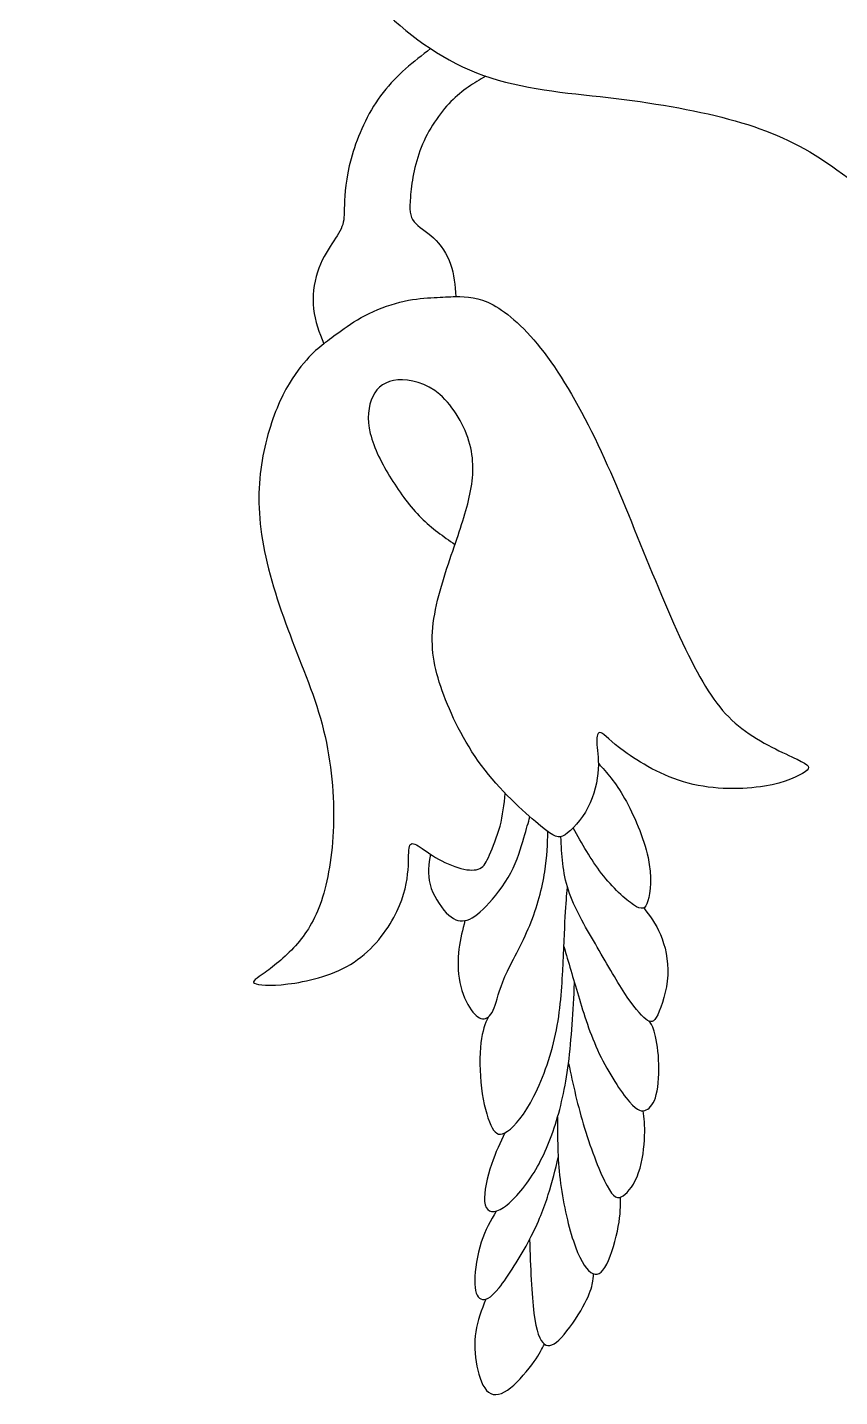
# Model space of a CAD drawing. Extents: x -83 to 107, y -14 to 175.
# Drawn here: x -78.34 to -67.64, y 12.28 to 30.33 of the extents above; entities that cross this region are included whole.
import ezdxf

# ---------------------------------------------------------------- set-up
doc = ezdxf.new("R2010")
doc.units = 0
doc.header["$MEASUREMENT"] = 0
doc.layers.add('LAYER_1', color=7, linetype='CONTINUOUS')

msp = doc.modelspace()

# ---------------------------------------------------------------- linework, layer by layer
at = {"layer": 'LAYER_1'}
for points, knots in [([(-60.1934, 22.3261), (-60.5281, 23.1283), (-60.8627, 23.9305), (-61.3073, 24.7571), (-61.3073, 24.7571), (-61.7517, 25.5836), (-62.3061, 26.4345), (-62.938, 27.283), (-62.938, 27.283), (-63.5701, 28.1314), (-64.28, 28.9774), (-65.0725, 29.7797), (-65.0725, 29.7797), (-65.8651, 30.582), (-66.7403, 31.3404), (-67.5645, 32.0624), (-67.5645, 32.0624), (-68.3885, 32.7844), (-69.1617, 33.4701), (-69.9324, 34.2407), (-69.9324, 34.2407), (-70.703, 35.0113), (-71.4712, 35.8671), (-72.198, 36.7521), (-72.198, 36.7521), (-72.925, 37.6369), (-73.6105, 38.551), (-74.1915, 39.4529), (-74.1915, 39.4529), (-74.7726, 40.3549), (-75.2491, 41.2446), (-75.638, 42.149), (-75.638, 42.149), (-76.027, 43.0534), (-76.3285, 43.9724), (-76.5521, 44.8669), (-76.5521, 44.8669), (-76.7758, 45.7616), (-76.9217, 46.6319), (-76.9776, 47.5313), (-76.9776, 47.5313), (-77.0336, 48.4309), (-76.9994, 49.3595), (-76.8438, 50.3539), (-76.8438, 50.3539), (-76.6883, 51.3482), (-76.4111, 52.4082), (-76.0392, 53.3538), (-76.0392, 53.3538), (-75.6673, 54.2995), (-75.2004, 55.1309), (-74.6972, 55.87), (-74.6972, 55.87), (-74.194, 56.609), (-73.6542, 57.2558), (-73.0709, 57.9291), (-73.0709, 57.9291), (-72.4874, 58.6025), (-71.8601, 59.3027), (-71.2427, 60.0295), (-71.2427, 60.0295), (-70.6252, 60.7564), (-70.0173, 61.5101), (-69.5798, 62.2735), (-69.5798, 62.2735), (-69.1423, 63.0368), (-68.8748, 63.8099), (-68.7362, 64.4055), (-68.7362, 64.4055), (-68.5977, 65.0012), (-68.588, 65.4192), (-68.5861, 65.7141), (-68.5861, 65.7141), (-68.5842, 66.0088), (-68.5904, 66.1802), (-68.6194, 66.3288), (-68.6194, 66.3288), (-68.6484, 66.4773), (-68.7003, 66.6031), (-68.7522, 66.7289)], [0, 0, 0, 0, 0.047619, 0.047619, 0.047619, 0.047619, 0.0952381, 0.0952381, 0.0952381, 0.0952381, 0.1428571, 0.1428571, 0.1428571, 0.1428571, 0.1904762, 0.1904762, 0.1904762, 0.1904762, 0.2380952, 0.2380952, 0.2380952, 0.2380952, 0.2857143, 0.2857143, 0.2857143, 0.2857143, 0.3333333, 0.3333333, 0.3333333, 0.3333333, 0.3809524, 0.3809524, 0.3809524, 0.3809524, 0.4285714, 0.4285714, 0.4285714, 0.4285714, 0.4761905, 0.4761905, 0.4761905, 0.4761905, 0.5238095, 0.5238095, 0.5238095, 0.5238095, 0.5714286, 0.5714286, 0.5714286, 0.5714286, 0.6190476, 0.6190476, 0.6190476, 0.6190476, 0.6666667, 0.6666667, 0.6666667, 0.6666667, 0.7142857, 0.7142857, 0.7142857, 0.7142857, 0.7619048, 0.7619048, 0.7619048, 0.7619048, 0.8095238, 0.8095238, 0.8095238, 0.8095238, 0.8571429, 0.8571429, 0.8571429, 0.8571429, 0.9047619, 0.9047619, 0.9047619, 0.9047619, 1, 1, 1, 1]), ([(-60.9095, 23.2117), (-61.1428, 23.7126), (-61.3761, 24.2135), (-61.748, 24.8165), (-61.748, 24.8165), (-62.1199, 25.4195), (-62.6304, 26.1245), (-63.2455, 26.8514), (-63.2455, 26.8514), (-63.8605, 27.5783), (-64.58, 28.3271), (-65.3264, 28.9688), (-65.3264, 28.9688), (-66.0727, 29.6106), (-66.8459, 30.1455), (-67.6627, 30.622), (-67.6627, 30.622), (-68.4796, 31.0985), (-69.3402, 31.5166), (-70.2494, 31.8594), (-70.2494, 31.8594), (-71.1586, 32.2021), (-72.1164, 32.4696), (-72.977, 32.788), (-72.977, 32.788), (-73.8376, 33.1065), (-74.6009, 33.4761), (-75.2938, 33.9501), (-75.2938, 33.9501), (-75.9867, 34.4242), (-76.609, 35.0028), (-77.049, 35.5036), (-77.049, 35.5036), (-77.4891, 36.0044), (-77.7469, 36.4274), (-77.917, 36.814), (-77.917, 36.814), (-78.0871, 37.2005), (-78.1698, 37.5506), (-78.233, 37.5214), (-78.233, 37.5214), (-78.2962, 37.4922), (-78.3399, 37.0838), (-78.2767, 36.6535), (-78.2767, 36.6535), (-78.2135, 36.2233), (-78.0434, 35.771), (-77.8148, 35.4039), (-77.8148, 35.4039), (-77.5864, 35.0368), (-77.2994, 34.7548), (-77.1099, 34.4096), (-77.1099, 34.4096), (-76.9202, 34.0644), (-76.8278, 33.6559), (-76.6261, 33.2792), (-76.6261, 33.2792), (-76.4243, 32.9024), (-76.113, 32.5571), (-75.7631, 32.3042), (-75.7631, 32.3042), (-75.4129, 32.0514), (-75.0239, 31.891), (-74.6617, 31.592), (-74.6617, 31.592), (-74.2995, 31.293), (-73.964, 30.8554), (-73.5751, 30.4907), (-73.5751, 30.4907), (-73.1861, 30.1261), (-72.7436, 29.8343), (-72.2331, 29.669), (-72.2331, 29.669), (-71.7226, 29.5037), (-71.144, 29.4648), (-70.58, 29.3968), (-70.58, 29.3968), (-70.016, 29.3287), (-69.4666, 29.2314), (-69.012, 29.1026), (-69.012, 29.1026), (-68.5573, 28.9737), (-68.1975, 28.8132), (-67.8158, 28.5581), (-67.8158, 28.5581), (-67.4342, 28.3027), (-67.0306, 27.9527), (-66.5347, 27.6513), (-66.5347, 27.6513), (-66.0387, 27.3498), (-65.4505, 27.097), (-64.7843, 26.6933), (-64.7843, 26.6933), (-64.1182, 26.2898), (-63.3742, 25.7355), (-62.926, 25.2776), (-62.926, 25.2776), (-62.4776, 24.8196), (-62.325, 24.4579), (-62.1722, 24.0962)], [0, 0, 0, 0, 0.0384615, 0.0384615, 0.0384615, 0.0384615, 0.0769231, 0.0769231, 0.0769231, 0.0769231, 0.1153846, 0.1153846, 0.1153846, 0.1153846, 0.1538462, 0.1538462, 0.1538462, 0.1538462, 0.1923077, 0.1923077, 0.1923077, 0.1923077, 0.2307692, 0.2307692, 0.2307692, 0.2307692, 0.2692308, 0.2692308, 0.2692308, 0.2692308, 0.3076923, 0.3076923, 0.3076923, 0.3076923, 0.3461538, 0.3461538, 0.3461538, 0.3461538, 0.3846154, 0.3846154, 0.3846154, 0.3846154, 0.4230769, 0.4230769, 0.4230769, 0.4230769, 0.4615385, 0.4615385, 0.4615385, 0.4615385, 0.5, 0.5, 0.5, 0.5, 0.5384615, 0.5384615, 0.5384615, 0.5384615, 0.5769231, 0.5769231, 0.5769231, 0.5769231, 0.6153846, 0.6153846, 0.6153846, 0.6153846, 0.6538462, 0.6538462, 0.6538462, 0.6538462, 0.6923077, 0.6923077, 0.6923077, 0.6923077, 0.7307692, 0.7307692, 0.7307692, 0.7307692, 0.7692308, 0.7692308, 0.7692308, 0.7692308, 0.8076923, 0.8076923, 0.8076923, 0.8076923, 0.8461538, 0.8461538, 0.8461538, 0.8461538, 0.8846154, 0.8846154, 0.8846154, 0.8846154, 0.9230769, 0.9230769, 0.9230769, 0.9230769, 1, 1, 1, 1]), ([(-73.027, 30.0547), (-73.2494, 29.8816), (-73.4718, 29.7083), (-73.6511, 29.4771), (-73.6511, 29.4771), (-73.8303, 29.2459), (-73.9665, 28.9565), (-74.0467, 28.6965), (-74.0467, 28.6965), (-74.1269, 28.4363), (-74.1512, 28.2053), (-74.1597, 28.0498), (-74.1597, 28.0498), (-74.1683, 27.8942), (-74.1609, 27.814), (-74.184, 27.7362), (-74.184, 27.7362), (-74.2071, 27.6585), (-74.2606, 27.583), (-74.3263, 27.4821), (-74.3263, 27.4821), (-74.3919, 27.3813), (-74.4696, 27.2548), (-74.5182, 27.1053), (-74.5182, 27.1053), (-74.5669, 26.9559), (-74.5864, 26.7832), (-74.5676, 26.6221), (-74.5676, 26.6221), (-74.5489, 26.461), (-74.4916, 26.3112), (-74.4347, 26.1616), (-74.4347, 26.1616), (-74.5039, 26.1057), (-74.5733, 26.0498), (-74.6637, 25.9483), (-74.6637, 25.9483), (-74.7542, 25.8469), (-74.866, 25.6999), (-74.9717, 25.4868), (-74.9717, 25.4868), (-75.0775, 25.2735), (-75.1771, 24.9939), (-75.2354, 24.6839), (-75.2354, 24.6839), (-75.2938, 24.374), (-75.3108, 24.0337), (-75.2537, 23.6459), (-75.2537, 23.6459), (-75.1965, 23.2582), (-75.0653, 22.823), (-74.9084, 22.4012), (-74.9084, 22.4012), (-74.7516, 21.9794), (-74.5693, 21.5709), (-74.4563, 21.1443), (-74.4563, 21.1443), (-74.3432, 20.7177), (-74.2995, 20.2727), (-74.3056, 19.8765), (-74.3056, 19.8765), (-74.3117, 19.4802), (-74.3676, 19.1326), (-74.4502, 18.8664), (-74.4502, 18.8664), (-74.5329, 18.6002), (-74.6423, 18.4155), (-74.7808, 18.255), (-74.7808, 18.255), (-74.9194, 18.0945), (-75.0871, 17.9584), (-75.205, 17.8733), (-75.205, 17.8733), (-75.323, 17.7883), (-75.391, 17.7541), (-75.3473, 17.7299), (-75.3473, 17.7299), (-75.3036, 17.7056), (-75.148, 17.6909), (-74.9072, 17.72), (-74.9072, 17.72), (-74.6666, 17.7493), (-74.3408, 17.8222), (-74.0819, 17.9791), (-74.0819, 17.9791), (-73.8231, 18.1359), (-73.631, 18.3766), (-73.5118, 18.5953), (-73.5118, 18.5953), (-73.3928, 18.814), (-73.3465, 19.0111), (-73.3283, 19.169), (-73.3283, 19.169), (-73.3101, 19.3271), (-73.3198, 19.4462), (-73.3101, 19.5106), (-73.3101, 19.5106), (-73.3004, 19.5751), (-73.2712, 19.5849), (-73.2129, 19.5545), (-73.2129, 19.5545), (-73.1545, 19.5241), (-73.0669, 19.4535), (-72.9612, 19.3903), (-72.9612, 19.3903), (-72.8555, 19.3271), (-72.7315, 19.2712), (-72.6258, 19.2433), (-72.6258, 19.2433), (-72.52, 19.2153), (-72.4325, 19.2153), (-72.3753, 19.2432), (-72.3753, 19.2432), (-72.3182, 19.2712), (-72.2914, 19.3271), (-72.2489, 19.4243), (-72.2489, 19.4243), (-72.2064, 19.5216), (-72.148, 19.6602), (-72.1108, 19.8019), (-72.1108, 19.8019), (-72.0736, 19.9438), (-72.0574, 20.0889), (-72.0414, 20.2339)], [0, 0, 0, 0, 0.03125, 0.03125, 0.03125, 0.03125, 0.0625, 0.0625, 0.0625, 0.0625, 0.09375, 0.09375, 0.09375, 0.09375, 0.125, 0.125, 0.125, 0.125, 0.15625, 0.15625, 0.15625, 0.15625, 0.1875, 0.1875, 0.1875, 0.1875, 0.21875, 0.21875, 0.21875, 0.21875, 0.25, 0.25, 0.25, 0.25, 0.28125, 0.28125, 0.28125, 0.28125, 0.3125, 0.3125, 0.3125, 0.3125, 0.34375, 0.34375, 0.34375, 0.34375, 0.375, 0.375, 0.375, 0.375, 0.40625, 0.40625, 0.40625, 0.40625, 0.4375, 0.4375, 0.4375, 0.4375, 0.46875, 0.46875, 0.46875, 0.46875, 0.5, 0.5, 0.5, 0.5, 0.53125, 0.53125, 0.53125, 0.53125, 0.5625, 0.5625, 0.5625, 0.5625, 0.59375, 0.59375, 0.59375, 0.59375, 0.625, 0.625, 0.625, 0.625, 0.65625, 0.65625, 0.65625, 0.65625, 0.6875, 0.6875, 0.6875, 0.6875, 0.71875, 0.71875, 0.71875, 0.71875, 0.75, 0.75, 0.75, 0.75, 0.78125, 0.78125, 0.78125, 0.78125, 0.8125, 0.8125, 0.8125, 0.8125, 0.84375, 0.84375, 0.84375, 0.84375, 0.875, 0.875, 0.875, 0.875, 0.90625, 0.90625, 0.90625, 0.90625, 0.9375, 0.9375, 0.9375, 0.9375, 1, 1, 1, 1]), ([(-72.2998, 29.6915), (-72.4533, 29.6005), (-72.607, 29.5095), (-72.7579, 29.3558), (-72.7579, 29.3558), (-72.9089, 29.2022), (-73.0572, 28.9859), (-73.1496, 28.7525), (-73.1496, 28.7525), (-73.2419, 28.519), (-73.2784, 28.2687), (-73.293, 28.0997), (-73.293, 28.0997), (-73.3077, 27.9308), (-73.3003, 27.8432), (-73.2444, 27.7727), (-73.2444, 27.7727), (-73.1885, 27.7022), (-73.0839, 27.6486), (-72.9891, 27.56), (-72.9891, 27.56), (-72.8944, 27.4712), (-72.8092, 27.3473), (-72.7619, 27.2123), (-72.7619, 27.2123), (-72.7144, 27.0774), (-72.7047, 26.9316), (-72.695, 26.7857), (-72.695, 26.7857), (-72.5456, 26.7831), (-72.396, 26.7805), (-72.2028, 26.6759), (-72.2028, 26.6759), (-72.0095, 26.5714), (-71.7725, 26.3649), (-71.5312, 26.0477), (-71.5312, 26.0477), (-71.2898, 25.7306), (-71.0443, 25.3027), (-70.8206, 24.8324), (-70.8206, 24.8324), (-70.597, 24.3619), (-70.3951, 23.8489), (-70.1837, 23.3311), (-70.1837, 23.3311), (-69.9722, 22.8133), (-69.7509, 22.2906), (-69.5504, 21.9065), (-69.5504, 21.9065), (-69.3498, 21.5224), (-69.1699, 21.2768), (-68.9232, 21.0872), (-68.9232, 21.0872), (-68.6764, 20.8977), (-68.3628, 20.7638), (-68.1962, 20.6836), (-68.1962, 20.6836), (-68.0297, 20.6035), (-68.0102, 20.5767), (-68.0892, 20.5196), (-68.0892, 20.5196), (-68.1683, 20.4624), (-68.3458, 20.3749), (-68.6252, 20.3288), (-68.6252, 20.3288), (-68.9049, 20.2826), (-69.2865, 20.2776), (-69.6305, 20.3688), (-69.6305, 20.3688), (-69.9746, 20.4599), (-70.2809, 20.6472), (-70.4705, 20.7857), (-70.4705, 20.7857), (-70.6601, 20.9243), (-70.7331, 21.0143), (-70.778, 21.0313), (-70.778, 21.0313), (-70.823, 21.0483), (-70.8401, 20.9925), (-70.8364, 20.9073), (-70.8364, 20.9073), (-70.8328, 20.8222), (-70.8084, 20.7079), (-70.817, 20.5548), (-70.817, 20.5548), (-70.8254, 20.4017), (-70.8668, 20.2096), (-70.9519, 20.0455), (-70.9519, 20.0455), (-71.0369, 19.8814), (-71.1659, 19.7452), (-71.2546, 19.6881), (-71.2546, 19.6881), (-71.3433, 19.631), (-71.3919, 19.6528), (-71.5718, 19.8012), (-71.5718, 19.8012), (-71.7517, 19.9494), (-72.0629, 20.2242), (-72.3084, 20.5402), (-72.3084, 20.5402), (-72.554, 20.8563), (-72.7339, 21.2136), (-72.8518, 21.5272), (-72.8518, 21.5272), (-72.9697, 21.8408), (-73.0256, 22.1107), (-72.9964, 22.4207), (-72.9964, 22.4207), (-72.9673, 22.7306), (-72.8529, 23.0807), (-72.7533, 23.3749), (-72.7533, 23.3749), (-72.6536, 23.6689), (-72.5686, 23.9072), (-72.5162, 24.1381), (-72.5162, 24.1381), (-72.464, 24.3691), (-72.4445, 24.5929), (-72.509, 24.8347), (-72.509, 24.8347), (-72.5734, 25.0766), (-72.7217, 25.3368), (-72.9029, 25.4923), (-72.9029, 25.4923), (-73.0839, 25.6479), (-73.2979, 25.699), (-73.4583, 25.6857), (-73.4583, 25.6857), (-73.6188, 25.6722), (-73.7257, 25.5945), (-73.7877, 25.4693), (-73.7877, 25.4693), (-73.8498, 25.3441), (-73.8668, 25.1714), (-73.8206, 24.9794), (-73.8206, 24.9794), (-73.7744, 24.7874), (-73.665, 24.5758), (-73.5446, 24.3813), (-73.5446, 24.3813), (-73.4243, 24.1869), (-73.293, 24.0093), (-73.1513, 23.8681), (-73.1513, 23.8681), (-73.0094, 23.7269), (-72.8571, 23.622), (-72.7049, 23.5169)], [0, 0, 0, 0, 0.0263158, 0.0263158, 0.0263158, 0.0263158, 0.0526316, 0.0526316, 0.0526316, 0.0526316, 0.0789474, 0.0789474, 0.0789474, 0.0789474, 0.1052632, 0.1052632, 0.1052632, 0.1052632, 0.1315789, 0.1315789, 0.1315789, 0.1315789, 0.1578947, 0.1578947, 0.1578947, 0.1578947, 0.1842105, 0.1842105, 0.1842105, 0.1842105, 0.2105263, 0.2105263, 0.2105263, 0.2105263, 0.2368421, 0.2368421, 0.2368421, 0.2368421, 0.2631579, 0.2631579, 0.2631579, 0.2631579, 0.2894737, 0.2894737, 0.2894737, 0.2894737, 0.3157895, 0.3157895, 0.3157895, 0.3157895, 0.3421053, 0.3421053, 0.3421053, 0.3421053, 0.3684211, 0.3684211, 0.3684211, 0.3684211, 0.3947368, 0.3947368, 0.3947368, 0.3947368, 0.4210526, 0.4210526, 0.4210526, 0.4210526, 0.4473684, 0.4473684, 0.4473684, 0.4473684, 0.4736842, 0.4736842, 0.4736842, 0.4736842, 0.5, 0.5, 0.5, 0.5, 0.5263158, 0.5263158, 0.5263158, 0.5263158, 0.5526316, 0.5526316, 0.5526316, 0.5526316, 0.5789474, 0.5789474, 0.5789474, 0.5789474, 0.6052632, 0.6052632, 0.6052632, 0.6052632, 0.6315789, 0.6315789, 0.6315789, 0.6315789, 0.6578947, 0.6578947, 0.6578947, 0.6578947, 0.6842105, 0.6842105, 0.6842105, 0.6842105, 0.7105263, 0.7105263, 0.7105263, 0.7105263, 0.7368421, 0.7368421, 0.7368421, 0.7368421, 0.7631579, 0.7631579, 0.7631579, 0.7631579, 0.7894737, 0.7894737, 0.7894737, 0.7894737, 0.8157895, 0.8157895, 0.8157895, 0.8157895, 0.8421053, 0.8421053, 0.8421053, 0.8421053, 0.8684211, 0.8684211, 0.8684211, 0.8684211, 0.8947368, 0.8947368, 0.8947368, 0.8947368, 0.9210526, 0.9210526, 0.9210526, 0.9210526, 0.9473684, 0.9473684, 0.9473684, 0.9473684, 1, 1, 1, 1]), ([(-74.4347, 26.1616), (-74.3665, 26.215), (-74.2985, 26.2686), (-74.2019, 26.3379), (-74.2019, 26.3379), (-74.1052, 26.4071), (-73.9801, 26.4922), (-73.8348, 26.5633), (-73.8348, 26.5633), (-73.6896, 26.6344), (-73.5242, 26.6916), (-73.3747, 26.7244), (-73.3747, 26.7244), (-73.2252, 26.7572), (-73.0915, 26.7657), (-72.9809, 26.7719), (-72.9809, 26.7719), (-72.8702, 26.778), (-72.7826, 26.7819), (-72.695, 26.7857)], [0, 0, 0, 0, 0.1666667, 0.1666667, 0.1666667, 0.1666667, 0.3333333, 0.3333333, 0.3333333, 0.3333333, 0.5, 0.5, 0.5, 0.5, 0.6666667, 0.6666667, 0.6666667, 0.6666667, 1, 1, 1, 1]), ([(-70.8152, 20.63), (-70.7027, 20.5062), (-70.5903, 20.3821), (-70.4684, 20.167), (-70.4684, 20.167), (-70.3466, 19.9519), (-70.2152, 19.6456), (-70.1606, 19.3891), (-70.1606, 19.3891), (-70.1059, 19.1326), (-70.1278, 18.9259), (-70.1618, 18.8154), (-70.1618, 18.8154), (-70.1958, 18.7047), (-70.2421, 18.6901), (-70.3502, 18.7619), (-70.3502, 18.7619), (-70.4584, 18.8336), (-70.6286, 18.9916), (-70.7714, 19.1758), (-70.7714, 19.1758), (-70.9141, 19.3598), (-71.0295, 19.5701), (-71.1448, 19.7803)], [0, 0, 0, 0, 0.1428571, 0.1428571, 0.1428571, 0.1428571, 0.2857143, 0.2857143, 0.2857143, 0.2857143, 0.4285714, 0.4285714, 0.4285714, 0.4285714, 0.5714286, 0.5714286, 0.5714286, 0.5714286, 0.7142857, 0.7142857, 0.7142857, 0.7142857, 1, 1, 1, 1]), ([(-73.0289, 19.433), (-73.0488, 19.3021), (-73.0688, 19.1711), (-73.0327, 19.0328), (-73.0327, 19.0328), (-72.9964, 18.8945), (-72.904, 18.7485), (-72.819, 18.6597), (-72.819, 18.6597), (-72.7339, 18.5711), (-72.656, 18.5394), (-72.5734, 18.5552), (-72.5734, 18.5552), (-72.4908, 18.5711), (-72.4032, 18.6342), (-72.2951, 18.7461), (-72.2951, 18.7461), (-72.1869, 18.858), (-72.058, 19.0183), (-71.9694, 19.1849), (-71.9694, 19.1849), (-71.8806, 19.3514), (-71.832, 19.5241), (-71.7964, 19.6482), (-71.7964, 19.6482), (-71.7611, 19.7724), (-71.7387, 19.8484), (-71.7164, 19.9243)], [0, 0, 0, 0, 0.125, 0.125, 0.125, 0.125, 0.25, 0.25, 0.25, 0.25, 0.375, 0.375, 0.375, 0.375, 0.5, 0.5, 0.5, 0.5, 0.625, 0.625, 0.625, 0.625, 0.75, 0.75, 0.75, 0.75, 1, 1, 1, 1]), ([(-72.5734, 18.5552), (-72.6042, 18.4373), (-72.6351, 18.3193), (-72.6517, 18.1815), (-72.6517, 18.1815), (-72.6682, 18.0434), (-72.6707, 17.8854), (-72.6416, 17.7408), (-72.6416, 17.7408), (-72.6123, 17.5962), (-72.5516, 17.4649), (-72.492, 17.3798), (-72.492, 17.3798), (-72.4325, 17.2947), (-72.3741, 17.2558), (-72.3219, 17.2607), (-72.3219, 17.2607), (-72.2695, 17.2656), (-72.2233, 17.3142), (-72.1881, 17.4053), (-72.1881, 17.4053), (-72.1528, 17.4965), (-72.1285, 17.6302), (-72.0459, 17.8174), (-72.0459, 17.8174), (-71.9633, 18.0046), (-71.8223, 18.2452), (-71.7201, 18.4919), (-71.7201, 18.4919), (-71.6181, 18.7387), (-71.5548, 18.9916), (-71.5216, 19.1988), (-71.5216, 19.1988), (-71.4883, 19.406), (-71.4849, 19.5677), (-71.4816, 19.7294)], [0, 0, 0, 0, 0.1, 0.1, 0.1, 0.1, 0.2, 0.2, 0.2, 0.2, 0.3, 0.3, 0.3, 0.3, 0.4, 0.4, 0.4, 0.4, 0.5, 0.5, 0.5, 0.5, 0.6, 0.6, 0.6, 0.6, 0.7, 0.7, 0.7, 0.7, 0.8, 0.8, 0.8, 0.8, 1, 1, 1, 1]), ([(-70.2168, 18.7248), (-70.138, 18.6216), (-70.059, 18.5181), (-69.9971, 18.3716), (-69.9971, 18.3716), (-69.9352, 18.2252), (-69.8902, 18.0356), (-69.9011, 17.835), (-69.9011, 17.835), (-69.912, 17.6344), (-69.9789, 17.4229), (-70.0318, 17.3153), (-70.0318, 17.3153), (-70.0847, 17.2077), (-70.1235, 17.204), (-70.1904, 17.2576), (-70.1904, 17.2576), (-70.2572, 17.311), (-70.3521, 17.4217), (-70.467, 17.5967), (-70.467, 17.5967), (-70.5818, 17.7718), (-70.7167, 18.0112), (-70.8547, 18.2488), (-70.8547, 18.2488), (-70.9926, 18.4865), (-71.1337, 18.7224), (-71.2099, 18.9575), (-71.2099, 18.9575), (-71.2862, 19.1929), (-71.2979, 19.4277), (-71.3094, 19.6624)], [0, 0, 0, 0, 0.1111111, 0.1111111, 0.1111111, 0.1111111, 0.2222222, 0.2222222, 0.2222222, 0.2222222, 0.3333333, 0.3333333, 0.3333333, 0.3333333, 0.4444444, 0.4444444, 0.4444444, 0.4444444, 0.5555556, 0.5555556, 0.5555556, 0.5555556, 0.6666667, 0.6666667, 0.6666667, 0.6666667, 0.7777778, 0.7777778, 0.7777778, 0.7777778, 1, 1, 1, 1]), ([(-72.2675, 17.2832), (-72.306, 17.1949), (-72.3447, 17.1065), (-72.3633, 16.9457), (-72.3633, 16.9457), (-72.382, 16.7849), (-72.3807, 16.5514), (-72.3558, 16.3473), (-72.3558, 16.3473), (-72.3309, 16.143), (-72.2823, 15.968), (-72.2331, 15.8604), (-72.2331, 15.8604), (-72.1838, 15.7529), (-72.134, 15.7126), (-72.0465, 15.757), (-72.0465, 15.757), (-71.9591, 15.8014), (-71.8338, 15.9304), (-71.7098, 16.1528), (-71.7098, 16.1528), (-71.5859, 16.3752), (-71.463, 16.6912), (-71.3913, 17.0012), (-71.3913, 17.0012), (-71.3197, 17.3112), (-71.2989, 17.6151), (-71.2844, 17.894), (-71.2844, 17.894), (-71.2697, 18.173), (-71.2613, 18.4271), (-71.2517, 18.6061), (-71.2517, 18.6061), (-71.2422, 18.7852), (-71.2315, 18.8893), (-71.221, 18.9933)], [0, 0, 0, 0, 0.1, 0.1, 0.1, 0.1, 0.2, 0.2, 0.2, 0.2, 0.3, 0.3, 0.3, 0.3, 0.4, 0.4, 0.4, 0.4, 0.5, 0.5, 0.5, 0.5, 0.6, 0.6, 0.6, 0.6, 0.7, 0.7, 0.7, 0.7, 0.8, 0.8, 0.8, 0.8, 1, 1, 1, 1]), ([(-71.2693, 18.2141), (-71.2091, 18.0076), (-71.1489, 17.8009), (-71.0781, 17.564), (-71.0781, 17.564), (-71.0073, 17.327), (-70.9258, 17.0594), (-70.803, 16.8012), (-70.803, 16.8012), (-70.6802, 16.543), (-70.5161, 16.2937), (-70.4056, 16.1661), (-70.4056, 16.1661), (-70.2949, 16.0385), (-70.2378, 16.0324), (-70.1843, 16.0585), (-70.1843, 16.0585), (-70.1308, 16.0847), (-70.081, 16.143), (-70.0512, 16.2621), (-70.0512, 16.2621), (-70.0215, 16.3813), (-70.0117, 16.5611), (-70.0202, 16.7198), (-70.0202, 16.7198), (-70.0286, 16.8784), (-70.0554, 17.0158), (-70.0802, 17.0975), (-70.0802, 17.0975), (-70.1049, 17.1792), (-70.1276, 17.2053), (-70.1503, 17.2312)], [0, 0, 0, 0, 0.1111111, 0.1111111, 0.1111111, 0.1111111, 0.2222222, 0.2222222, 0.2222222, 0.2222222, 0.3333333, 0.3333333, 0.3333333, 0.3333333, 0.4444444, 0.4444444, 0.4444444, 0.4444444, 0.5555556, 0.5555556, 0.5555556, 0.5555556, 0.6666667, 0.6666667, 0.6666667, 0.6666667, 0.7777778, 0.7777778, 0.7777778, 0.7777778, 1, 1, 1, 1]), ([(-72.0465, 15.757), (-72.1077, 15.6317), (-72.1688, 15.5063), (-72.2237, 15.3415), (-72.2237, 15.3415), (-72.2785, 15.1768), (-72.3272, 14.9725), (-72.3138, 14.8498), (-72.3138, 14.8498), (-72.3005, 14.727), (-72.225, 14.6856), (-72.1096, 14.7464), (-72.1096, 14.7464), (-71.9942, 14.8072), (-71.8385, 14.9701), (-71.7098, 15.1621), (-71.7098, 15.1621), (-71.5809, 15.3542), (-71.4788, 15.5754), (-71.3961, 15.8246), (-71.3961, 15.8246), (-71.3134, 16.0738), (-71.2502, 16.3509), (-71.2089, 16.6738), (-71.2089, 16.6738), (-71.1675, 16.9966), (-71.148, 17.3652), (-71.1286, 17.7337)], [0, 0, 0, 0, 0.125, 0.125, 0.125, 0.125, 0.25, 0.25, 0.25, 0.25, 0.375, 0.375, 0.375, 0.375, 0.5, 0.5, 0.5, 0.5, 0.625, 0.625, 0.625, 0.625, 0.75, 0.75, 0.75, 0.75, 1, 1, 1, 1]), ([(-71.2089, 16.6738), (-71.1481, 16.3936), (-71.0873, 16.1133), (-70.9974, 15.82), (-70.9974, 15.82), (-70.9075, 15.5268), (-70.7883, 15.2205), (-70.7008, 15.0588), (-70.7008, 15.0588), (-70.6132, 14.8971), (-70.5573, 14.8801), (-70.4881, 14.9263), (-70.4881, 14.9263), (-70.4188, 14.9725), (-70.3361, 15.082), (-70.2839, 15.2326), (-70.2839, 15.2326), (-70.2316, 15.3834), (-70.2097, 15.5755), (-70.205, 15.718), (-70.205, 15.718), (-70.2002, 15.8605), (-70.2126, 15.9535), (-70.225, 16.0464)], [0, 0, 0, 0, 0.1428571, 0.1428571, 0.1428571, 0.1428571, 0.2857143, 0.2857143, 0.2857143, 0.2857143, 0.4285714, 0.4285714, 0.4285714, 0.4285714, 0.5714286, 0.5714286, 0.5714286, 0.5714286, 0.7142857, 0.7142857, 0.7142857, 0.7142857, 1, 1, 1, 1]), ([(-71.3531, 15.963), (-71.3536, 15.696), (-71.3542, 15.429), (-71.3205, 15.1437), (-71.3205, 15.1437), (-71.2867, 14.8582), (-71.2186, 14.5544), (-71.1445, 14.3319), (-71.1445, 14.3319), (-71.0703, 14.1094), (-70.9901, 13.9684), (-70.9148, 13.9162), (-70.9148, 13.9162), (-70.8393, 13.864), (-70.7688, 13.9004), (-70.7044, 14.0244), (-70.7044, 14.0244), (-70.6401, 14.1483), (-70.5816, 14.3599), (-70.5521, 14.522), (-70.5521, 14.522), (-70.5227, 14.6839), (-70.5221, 14.7965), (-70.5214, 14.909)], [0, 0, 0, 0, 0.1428571, 0.1428571, 0.1428571, 0.1428571, 0.2857143, 0.2857143, 0.2857143, 0.2857143, 0.4285714, 0.4285714, 0.4285714, 0.4285714, 0.5714286, 0.5714286, 0.5714286, 0.5714286, 0.7142857, 0.7142857, 0.7142857, 0.7142857, 1, 1, 1, 1]), ([(-72.1631, 14.7247), (-72.2339, 14.6006), (-72.3049, 14.4766), (-72.3574, 14.3138), (-72.3574, 14.3138), (-72.4098, 14.1508), (-72.4439, 13.949), (-72.4451, 13.8092), (-72.4451, 13.8092), (-72.4464, 13.6695), (-72.4147, 13.5917), (-72.3636, 13.5662), (-72.3636, 13.5662), (-72.3126, 13.5406), (-72.242, 13.5674), (-72.1242, 13.7132), (-72.1242, 13.7132), (-72.0063, 13.8591), (-71.841, 14.1241), (-71.7219, 14.3513), (-71.7219, 14.3513), (-71.6027, 14.5787), (-71.5298, 14.7683), (-71.4746, 14.9424), (-71.4746, 14.9424), (-71.4194, 15.1162), (-71.3819, 15.2745), (-71.3446, 15.4329)], [0, 0, 0, 0, 0.125, 0.125, 0.125, 0.125, 0.25, 0.25, 0.25, 0.25, 0.375, 0.375, 0.375, 0.375, 0.5, 0.5, 0.5, 0.5, 0.625, 0.625, 0.625, 0.625, 0.75, 0.75, 0.75, 0.75, 1, 1, 1, 1]), ([(-71.7219, 14.3513), (-71.7089, 13.9871), (-71.6958, 13.6228), (-71.6651, 13.3799), (-71.6651, 13.3799), (-71.6343, 13.1371), (-71.5857, 13.0155), (-71.5261, 12.9705), (-71.5261, 12.9705), (-71.4666, 12.9256), (-71.3961, 12.9572), (-71.3025, 13.058), (-71.3025, 13.058), (-71.2089, 13.1589), (-71.0922, 13.3291), (-71.0181, 13.4616), (-71.0181, 13.4616), (-70.9439, 13.5941), (-70.9123, 13.689), (-70.8962, 13.7553), (-70.8962, 13.7553), (-70.8801, 13.8218), (-70.8797, 13.86), (-70.8791, 13.8979)], [0, 0, 0, 0, 0.1428571, 0.1428571, 0.1428571, 0.1428571, 0.2857143, 0.2857143, 0.2857143, 0.2857143, 0.4285714, 0.4285714, 0.4285714, 0.4285714, 0.5714286, 0.5714286, 0.5714286, 0.5714286, 0.7142857, 0.7142857, 0.7142857, 0.7142857, 1, 1, 1, 1]), ([(-72.2971, 13.5629), (-72.3526, 13.4225), (-72.4079, 13.2822), (-72.4308, 13.1343), (-72.4308, 13.1343), (-72.4536, 12.9864), (-72.4438, 12.8307), (-72.4147, 12.6824), (-72.4147, 12.6824), (-72.3856, 12.5342), (-72.3369, 12.3932), (-72.2616, 12.3361), (-72.2616, 12.3361), (-72.1862, 12.2789), (-72.084, 12.3057), (-71.9722, 12.3943), (-71.9722, 12.3943), (-71.8604, 12.4831), (-71.7389, 12.6339), (-71.6629, 12.7402), (-71.6629, 12.7402), (-71.5869, 12.8465), (-71.5565, 12.9086), (-71.5261, 12.9705)], [0, 0, 0, 0, 0.1428571, 0.1428571, 0.1428571, 0.1428571, 0.2857143, 0.2857143, 0.2857143, 0.2857143, 0.4285714, 0.4285714, 0.4285714, 0.4285714, 0.5714286, 0.5714286, 0.5714286, 0.5714286, 0.7142857, 0.7142857, 0.7142857, 0.7142857, 1, 1, 1, 1])]:
    msp.add_open_spline(points, degree=3, knots=knots, dxfattribs=at)

doc.saveas('drawing.dxf')
